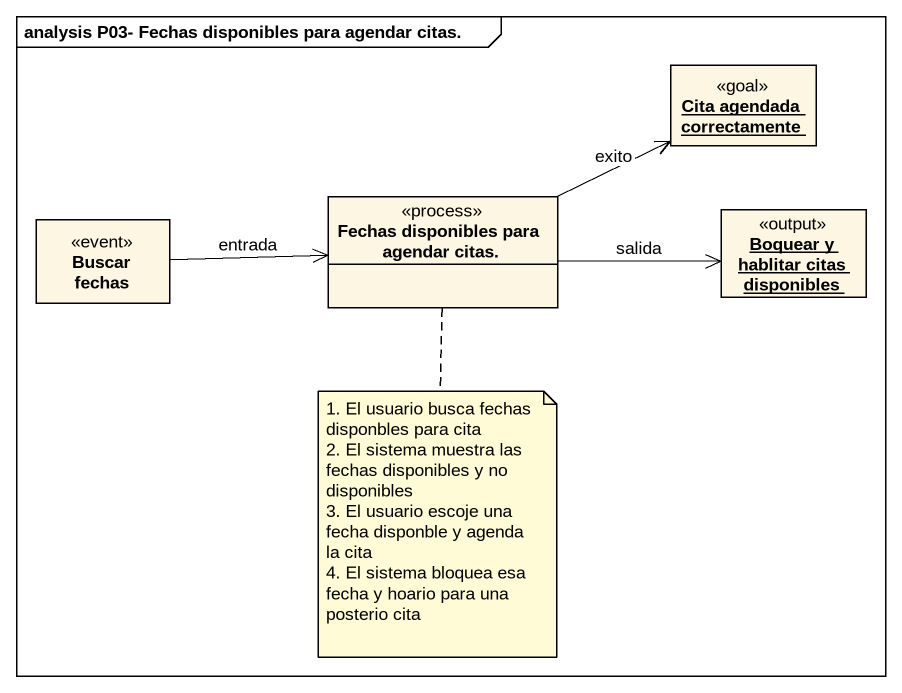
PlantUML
@startuml
mainframe analysis P03- Fechas disponibles para agendar citas.
hide circle
hide empty members
object "Cita agendada correctamente" as Cita_agendada_correctamente <<goal>>
class "Buscar fechas" as Buscar_fechas <<event>>
class "Fechas disponibles para agendar citas." as Fechas_disponibles_para <<process>>
object "Boquear y hablitar citas disponibles" as Boquear_y_hablitar_citas <<output>>
Buscar_fechas -right-> Fechas_disponibles_para : entrada
Fechas_disponibles_para -right-> Cita_agendada_correctamente : exito
Fechas_disponibles_para -right-> Boquear_y_hablitar_citas : salida
note bottom of Fechas_disponibles_para
  1. El usuario busca fechas disponbles para cita
  2. El sistema muestra las fechas disponibles y no disponibles
  3. El usuario escoje una fecha disponble y agenda la cita
  4. El sistema bloquea esa fecha y hoario para una posterio cita
end note
@enduml
